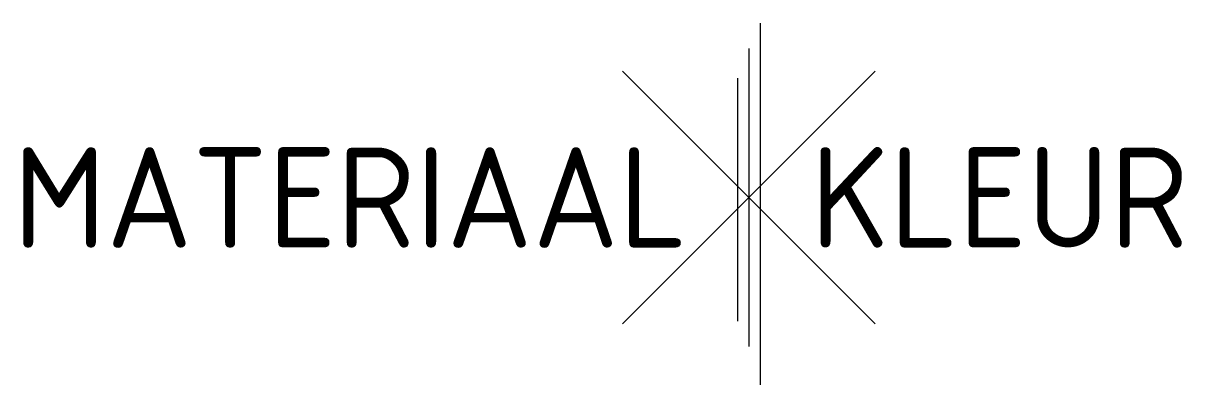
# Model space of a CAD drawing. Extents: x -13 to 7.8, y -3.4 to 3.1.
import ezdxf
from ezdxf.enums import TextEntityAlignment as Align

# ---------------------------------------------------------------- set-up
doc = ezdxf.new("R2010")
doc.units = 0
doc.header["$LTSCALE"] = 0.2
doc.styles.add('NLCS-ISO', font='NLCS-ISO.ttf')

msp = doc.modelspace()

# ---------------------------------------------------------------- linework, layer by layer
at = {"color": 7, "linetype": 'Continuous'}
for p, q in [((0.2, 3.125), (0.2, -3.359)), ((0, 2.669), (0, -2.669)), ((-2.265, 2.265), (2.265, -2.265)), ((2.265, 2.265), (-2.265, -2.265)), ((-0.206, 2.137), (-0.206, -2.217))]:
    msp.add_line(p, q, dxfattribs=at)

# ---------------------------------------------------------------- texts
at = {"style": 'NLCS-ISO'}
msp.add_attdef('MATERIAAL', text='', height=1.8, dxfattribs=at).set_placement((-1.098, 0), align=Align.MIDDLE_RIGHT)
msp.add_attdef('KLEUR', text='', height=1.8, dxfattribs=at).set_placement((1.1, 0), align=Align.MIDDLE_LEFT)

doc.saveas('drawing.dxf')
